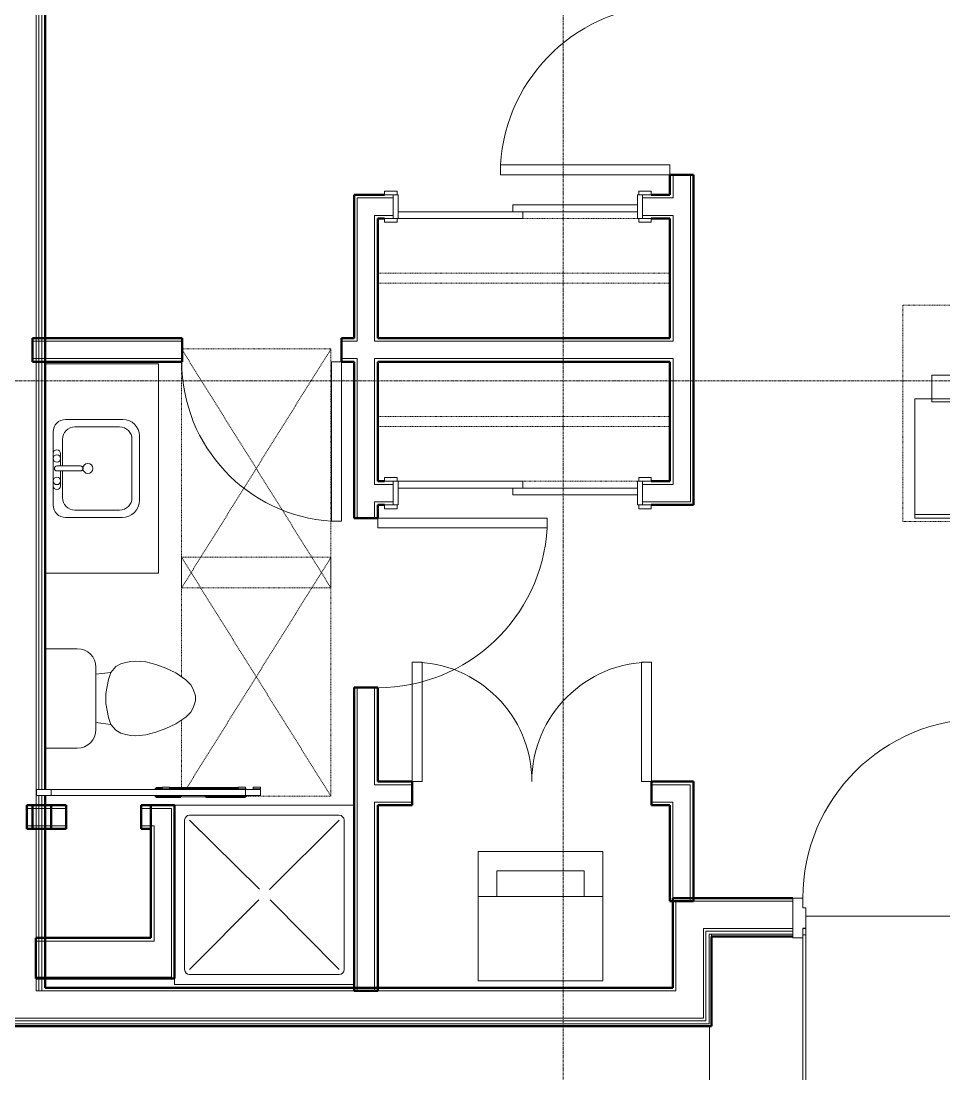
# Model space of a CAD drawing. Header units: inches. Extents: x -4217 to -1814, y 9706 to 12425.
# Drawn here: x -2936.1 to -2750.9, y 11708 to 11919.4 of the extents above; entities that cross this region are included whole.
import ezdxf

# ---------------------------------------------------------------- set-up
doc = ezdxf.new("R2010")
doc.units = ezdxf.units.IN
doc.header["$MEASUREMENT"] = 0
doc.linetypes.add('Dash', pattern=[0.25, 0.125, -0.125])
doc.linetypes.add('Grid Line 1_2_', pattern=[0.875, 0.5, -0.125, 0.125, -0.125])
for name, color, linetype, lineweight in [('A-DOOR-1', 250, 'Continuous', 9), ('A-DOOR-2', 90, 'Continuous', 20), ('A-DOOR-4', 50, 'Continuous', 13), ('A-DOOR-5', 10, 'Continuous', 50), ('A-DOOR-7', 31, 'Continuous', 9), ('A-DOOR-FRAM', 31, 'Continuous', 20), ('A-DOOR-FRAM-1', 90, 'Continuous', 20), ('A-FLOR', 192, 'Continuous', 13), ('A-FLOR-1', 50, 'Continuous', 13), ('A-GENM-HDLN-1', 250, 'Dash', 9), ('A-WALL', 113, 'Continuous', 13), ('A-WALL-3', 10, 'Continuous', 50), ('A-WALL-4', 50, 'Continuous', 13), ('I-WALL-3', 2, 'Continuous', 50), ('P-SANR-FIXT-2', 250, 'Continuous', 9), ('Q-CASE-3', 250, 'Continuous', 9), ('Q-CASE-HDLN-1', 250, 'Dash', 9), ('S-GRID-1', 1, 'Grid Line 1_2_', 9)]:
    doc.layers.add(name, color=color, linetype=linetype, lineweight=lineweight)

msp = doc.modelspace()

# ---------------------------------------------------------------- linework, layer by layer
at = {"layer": 'A-DOOR-1'}
for p, q in [((-2863.13624, 11885.2894), (-2860.63624, 11885.2894)), ((-2863.13624, 11884.5394), (-2863.13624, 11885.2894)), ((-2860.63624, 11884.5394), (-2863.13624, 11884.5394)), ((-2860.63624, 11885.2894), (-2860.63624, 11884.5394)), ((-2812.13624, 11885.2894), (-2809.63624, 11885.2894)), ((-2812.13624, 11884.5394), (-2812.13624, 11885.2894)), ((-2809.63624, 11884.5394), (-2812.13624, 11884.5394)), ((-2809.63624, 11885.2894), (-2809.63624, 11884.5394)), ((-2863.13624, 11879.7894), (-2860.63624, 11879.7894)), ((-2863.13624, 11879.0394), (-2863.13624, 11879.7894)), ((-2860.63624, 11879.0394), (-2863.13624, 11879.0394)), ((-2860.63624, 11879.7894), (-2860.63624, 11879.0394)), ((-2812.13624, 11879.7894), (-2809.63624, 11879.7894)), ((-2812.13624, 11879.0394), (-2812.13624, 11879.7894)), ((-2809.63624, 11879.0394), (-2812.13624, 11879.0394)), ((-2809.63624, 11879.7894), (-2809.63624, 11879.0394)), ((-2860.63624, 11827.7894), (-2863.13624, 11827.7894)), ((-2863.13624, 11827.7894), (-2863.13624, 11827.0394)), ((-2860.63624, 11827.0394), (-2860.63624, 11827.7894)), ((-2809.63624, 11827.7894), (-2812.13624, 11827.7894)), ((-2812.13624, 11827.7894), (-2812.13624, 11827.0394)), ((-2809.63624, 11827.0394), (-2809.63624, 11827.7894)), ((-2863.13624, 11827.0394), (-2860.63624, 11827.0394)), ((-2812.13624, 11827.0394), (-2809.63624, 11827.0394)), ((-2860.63624, 11822.2894), (-2863.13624, 11822.2894)), ((-2863.13624, 11822.2894), (-2863.13624, 11821.5394)), ((-2863.13624, 11821.5394), (-2860.63624, 11821.5394)), ((-2860.63624, 11821.5394), (-2860.63624, 11822.2894)), ((-2809.63624, 11822.2894), (-2812.13624, 11822.2894)), ((-2812.13624, 11822.2894), (-2812.13624, 11821.5394)), ((-2812.13624, 11821.5394), (-2809.63624, 11821.5394)), ((-2809.63624, 11821.5394), (-2809.63624, 11822.2894))]:
    msp.add_line(p, q, dxfattribs=at)
for centre, radius, start, end in [((-2805.87374, 11888.5394), 34.06659, 90, 176.634313), ((-2871.77374, 11851.0394), 32.06659, 180, 266.4241295), ((-2864.51285, 11819.6644), 34.06659, 270, 356.634313), ((-2857.58079, 11766.7394), 24, 0, 90), ((-2809.58079, 11766.7394), 24, 90, 180)]:
    msp.add_arc(centre, radius, start, end, dxfattribs=at)
at = {"layer": 'A-DOOR-2'}
for p, q in [((-2805.87374, 11890.5394), (-2839.88157, 11890.5394)), ((-2839.88157, 11888.5394), (-2839.88157, 11890.5394)), ((-2805.87374, 11888.5394), (-2839.88157, 11888.5394)), ((-2805.87374, 11888.5394), (-2805.87374, 11890.5394)), ((-2837.38624, 11882.5394), (-2812.38624, 11882.5394)), ((-2837.38624, 11881.1644), (-2837.38624, 11882.5394)), ((-2812.38624, 11882.5394), (-2812.38624, 11881.1644)), ((-2860.38624, 11881.1644), (-2835.38624, 11881.1644)), ((-2860.38624, 11879.7894), (-2860.38624, 11881.1644)), ((-2812.38624, 11881.1644), (-2837.38624, 11881.1644)), ((-2835.38624, 11881.1644), (-2835.38624, 11879.7894)), ((-2835.38624, 11879.7894), (-2860.38624, 11879.7894)), ((-2873.77374, 11851.0394), (-2873.77374, 11819.03523)), ((-2871.77374, 11851.0394), (-2873.77374, 11851.0394)), ((-2871.77374, 11851.0394), (-2871.77374, 11819.03523)), ((-2835.38624, 11827.0394), (-2860.38624, 11827.0394)), ((-2860.38624, 11827.0394), (-2860.38624, 11825.6644)), ((-2860.38624, 11825.6644), (-2835.38624, 11825.6644)), ((-2812.38624, 11825.6644), (-2837.38624, 11825.6644)), ((-2837.38624, 11825.6644), (-2837.38624, 11824.2894)), ((-2835.38624, 11825.6644), (-2835.38624, 11827.0394)), ((-2812.38624, 11824.2894), (-2812.38624, 11825.6644)), ((-2837.38624, 11824.2894), (-2812.38624, 11824.2894)), ((-2871.77374, 11819.03523), (-2873.77374, 11819.03523)), ((-2864.51285, 11819.6644), (-2830.50501, 11819.6644)), ((-2864.51285, 11819.6644), (-2864.51285, 11817.6644)), ((-2830.50501, 11819.6644), (-2830.50501, 11817.6644)), ((-2864.51285, 11817.6644), (-2830.50501, 11817.6644)), ((-2857.58079, 11766.7394), (-2857.58079, 11790.7394)), ((-2857.58079, 11790.7394), (-2855.58079, 11790.7394)), ((-2855.58079, 11790.7394), (-2855.58079, 11766.7394)), ((-2809.58079, 11790.7394), (-2811.58079, 11790.7394)), ((-2811.58079, 11790.7394), (-2811.58079, 11766.7394)), ((-2809.58079, 11766.7394), (-2809.58079, 11790.7394)), ((-2855.58079, 11766.7394), (-2857.58079, 11766.7394)), ((-2811.58079, 11766.7394), (-2809.58079, 11766.7394))]:
    msp.add_line(p, q, dxfattribs=at)
at = {"layer": 'A-DOOR-4'}
for p, q in [((-2888.01285, 11765.18732), (-2933.01285, 11765.18732)), ((-2933.01285, 11764.56232), (-2933.01285, 11765.18732)), ((-2933.01285, 11763.93732), (-2933.01285, 11764.56232)), ((-2933.01285, 11763.93732), (-2888.01285, 11763.93732)), ((-2891.01285, 11765.18732), (-2930.01285, 11765.18732)), ((-2930.01285, 11764.56232), (-2930.01285, 11765.18732)), ((-2930.01285, 11763.93732), (-2930.01285, 11764.56232)), ((-2930.01285, 11763.93732), (-2891.01285, 11763.93732)), ((-2907.77887, 11765.6144), (-2906.27887, 11765.6144)), ((-2907.77887, 11765.2888), (-2907.77887, 11765.6144)), ((-2907.77887, 11765.6144), (-2906.27887, 11765.6144)), ((-2907.77887, 11765.2888), (-2907.77887, 11765.6144)), ((-2907.77887, 11765.2888), (-2906.27887, 11765.2888)), ((-2907.77887, 11765.2888), (-2906.27887, 11765.2888)), ((-2906.27887, 11765.6144), (-2906.27887, 11765.2888)), ((-2906.27887, 11765.6144), (-2906.27887, 11765.2888)), ((-2892.51285, 11765.6144), (-2891.01285, 11765.6144)), ((-2892.51285, 11765.6144), (-2892.51285, 11765.2888)), ((-2892.51285, 11765.2888), (-2891.01285, 11765.2888)), ((-2891.01285, 11765.2888), (-2891.01285, 11765.6144)), ((-2891.01285, 11765.18732), (-2891.01285, 11764.56232)), ((-2891.01285, 11764.56232), (-2891.01285, 11763.93732)), ((-2889.51285, 11765.6144), (-2888.01285, 11765.6144)), ((-2889.51285, 11765.6144), (-2889.51285, 11765.2888)), ((-2889.51285, 11765.2888), (-2888.01285, 11765.2888)), ((-2888.01285, 11765.2888), (-2888.01285, 11765.6144)), ((-2888.01285, 11765.18732), (-2888.01285, 11764.56232)), ((-2888.01285, 11764.56232), (-2888.01285, 11763.93732)), ((-2899.01285, 11763.68732), (-2904.01285, 11763.68732)), ((-2899.01285, 11763.68732), (-2904.01285, 11763.68732))]:
    msp.add_line(p, q, dxfattribs=at)
at = {"layer": 'A-DOOR-5'}
for p, q in [((-2909.01285, 11765.43732), (-2909.01285, 11765.18732)), ((-2907.77887, 11765.43732), (-2909.01285, 11765.43732)), ((-2909.01285, 11765.43732), (-2909.01285, 11765.18732)), ((-2907.77887, 11765.43732), (-2909.01285, 11765.43732)), ((-2909.01285, 11763.93732), (-2909.01285, 11763.68732)), ((-2909.01285, 11763.93732), (-2909.01285, 11763.68732)), ((-2894.01285, 11765.43732), (-2906.27887, 11765.43732)), ((-2892.51285, 11765.43732), (-2906.27887, 11765.43732)), ((-2904.01285, 11763.68732), (-2904.01285, 11763.94442)), ((-2904.01285, 11763.68732), (-2904.01285, 11763.94442)), ((-2899.01285, 11763.94169), (-2899.01285, 11763.68732)), ((-2896.01285, 11763.94005), (-2896.01285, 11763.68732)), ((-2894.01285, 11765.18732), (-2894.01285, 11765.43732)), ((-2894.01285, 11763.68732), (-2894.01285, 11763.93896)), ((-2891.01285, 11765.18732), (-2891.01285, 11765.2888)), ((-2891.01285, 11763.68732), (-2891.01285, 11763.93732)), ((-2909.01285, 11763.68732), (-2904.01285, 11763.68732)), ((-2909.01285, 11763.68732), (-2904.01285, 11763.68732)), ((-2899.01285, 11763.68732), (-2894.01285, 11763.68732)), ((-2896.01285, 11763.68732), (-2891.01285, 11763.68732))]:
    msp.add_line(p, q, dxfattribs=at)
at = {"layer": 'A-DOOR-7'}
msp.add_arc((-2743.19874, 11743.3644), 36, 90, 180, dxfattribs=at)
at = {"layer": 'A-DOOR-FRAM'}
for p, q in [((-2779.19874, 11743.3644), (-2781.19874, 11743.3644)), ((-2781.19874, 11743.3644), (-2781.19874, 11735.3644)), ((-2779.19874, 11741.4269), (-2779.19874, 11743.3644)), ((-2778.57374, 11741.4269), (-2779.19874, 11741.4269)), ((-2778.57374, 11737.3019), (-2778.57374, 11741.4269)), ((-2779.19874, 11735.3644), (-2779.19874, 11737.3019)), ((-2779.19874, 11737.3019), (-2778.57374, 11737.3019)), ((-2781.19874, 11735.3644), (-2779.19874, 11735.3644))]:
    msp.add_line(p, q, dxfattribs=at)
at = {"layer": 'A-DOOR-FRAM-1'}
for p, q in [((-2861.38624, 11884.5394), (-2860.38624, 11884.5394)), ((-2861.38624, 11879.7894), (-2861.38624, 11884.5394)), ((-2860.38624, 11884.5394), (-2860.38624, 11879.7894)), ((-2812.38624, 11884.5394), (-2811.38624, 11884.5394)), ((-2812.38624, 11879.7894), (-2812.38624, 11884.5394)), ((-2811.38624, 11884.5394), (-2811.38624, 11879.7894)), ((-2860.38624, 11879.7894), (-2861.38624, 11879.7894)), ((-2811.38624, 11879.7894), (-2812.38624, 11879.7894)), ((-2860.38624, 11827.0394), (-2861.38624, 11827.0394)), ((-2861.38624, 11827.0394), (-2861.38624, 11822.2894)), ((-2860.38624, 11822.2894), (-2860.38624, 11827.0394)), ((-2812.38624, 11827.0394), (-2812.38624, 11822.2894)), ((-2811.38624, 11827.0394), (-2812.38624, 11827.0394)), ((-2811.38624, 11822.2894), (-2811.38624, 11827.0394)), ((-2861.38624, 11822.2894), (-2860.38624, 11822.2894)), ((-2812.38624, 11822.2894), (-2811.38624, 11822.2894))]:
    msp.add_line(p, q, dxfattribs=at)
at = {"layer": 'A-FLOR'}
for p, q in [((-2743.82374, 11739.7394), (-2778.57374, 11739.7394)), ((-2778.57374, 11737.3019), (-2778.57374, 11673.3894)), ((-2779.19874, 11673.3894), (-2779.19874, 11735.3644)), ((-2797.89874, 11717.6144), (-2797.89874, 11673.3894))]:
    msp.add_line(p, q, dxfattribs=at)
at = {"layer": 'A-FLOR-1'}
for p, q in [((-2779.19874, 11737.2394), (-2778.57374, 11737.2394)), ((-2778.57374, 11735.9894), (-2779.19874, 11735.9894))]:
    msp.add_line(p, q, dxfattribs=at)
at = {"layer": 'A-GENM-HDLN-1'}
for p, q in [((-2873.88785, 11853.6144), (-2903.88785, 11805.6144)), ((-2903.77374, 11853.6144), (-2873.88785, 11853.6144)), ((-2903.77374, 11853.43182), (-2873.88785, 11805.6144)), ((-2873.88785, 11853.6144), (-2873.88785, 11805.6144)), ((-2903.88785, 11805.6144), (-2903.88785, 11851.04177)), ((-2903.88785, 11811.7894), (-2873.88785, 11763.7894)), ((-2903.88785, 11787.76004), (-2903.88785, 11811.7894)), ((-2903.88785, 11811.7894), (-2873.88785, 11811.7894)), ((-2873.88785, 11811.7894), (-2902.85789, 11765.43732)), ((-2873.88785, 11811.7894), (-2873.88785, 11763.7894)), ((-2873.88785, 11805.6144), (-2903.88785, 11805.6144)), ((-2903.88785, 11765.43732), (-2903.88785, 11779.11461)), ((-2873.88785, 11763.7894), (-2891.01285, 11763.7894))]:
    msp.add_line(p, q, dxfattribs=at)
at = {"layer": 'A-WALL'}
for p, q in [((-2933.02374, 11724.7394), (-2933.02374, 12110.3394)), ((-2932.52374, 11765.18709), (-2932.52374, 12110.3394)), ((-2931.89874, 11765.18679), (-2931.89874, 12110.3394)), ((-2932.52374, 11724.7394), (-2932.52374, 11763.93732)), ((-2931.89874, 11724.7394), (-2931.89874, 11763.93732)), ((-2781.19874, 11742.7394), (-2804.64874, 11742.7394)), ((-2804.64874, 11724.7394), (-2804.64874, 11742.7394)), ((-2781.19874, 11737.2394), (-2799.14874, 11737.2394)), ((-2799.14874, 11719.2394), (-2799.14874, 11737.2394)), ((-2781.19874, 11736.7394), (-2798.64874, 11736.7394)), ((-2798.64874, 11718.7394), (-2798.64874, 11736.7394)), ((-2781.19874, 11736.1144), (-2798.02374, 11736.1144)), ((-2798.02374, 11718.1144), (-2798.02374, 11736.1144)), ((-2797.52374, 11736.1144), (-2797.52374, 11735.6144)), ((-2933.02374, 11724.7394), (-2804.64874, 11724.7394)), ((-3072.99874, 11718.1144), (-2798.02374, 11718.1144)), ((-3072.37374, 11718.7394), (-2798.64874, 11718.7394)), ((-3071.87374, 11719.2394), (-2799.14874, 11719.2394))]:
    msp.add_line(p, q, dxfattribs=at)
at = {"layer": 'A-WALL-3'}
for p, q in [((-2805.87374, 11888.5394), (-2805.87374, 11884.5394)), ((-2801.12374, 11888.5394), (-2805.87374, 11888.5394)), ((-2801.12374, 11827.0394), (-2801.12374, 11888.5394)), ((-2868.63785, 11884.5394), (-2869.26285, 11884.5394)), ((-2869.26285, 11884.5394), (-2869.26285, 11855.7894)), ((-2864.51285, 11884.5394), (-2868.63785, 11884.5394)), ((-2863.13624, 11884.5394), (-2864.51285, 11884.5394)), ((-2805.87374, 11884.5394), (-2809.63624, 11884.5394)), ((-2864.51285, 11855.7894), (-2864.51285, 11879.7894)), ((-2864.51285, 11879.7894), (-2863.13624, 11879.7894)), ((-2809.63624, 11879.7894), (-2805.87374, 11879.7894)), ((-2805.87374, 11879.7894), (-2805.87374, 11855.7894)), ((-2903.77374, 11855.7894), (-2933.77374, 11855.7894)), ((-2933.77374, 11855.7894), (-2933.77374, 11851.0394)), ((-2903.77374, 11851.0394), (-2903.77374, 11855.7894)), ((-2869.26285, 11855.7894), (-2871.77374, 11855.7894)), ((-2871.77374, 11855.7894), (-2871.77374, 11851.0394)), ((-2805.87374, 11855.7894), (-2864.51285, 11855.7894)), ((-2933.77374, 11851.0394), (-2903.77374, 11851.0394)), ((-2871.77374, 11851.0394), (-2869.26285, 11851.0394)), ((-2869.26285, 11851.0394), (-2869.26285, 11819.6644)), ((-2864.51285, 11827.0394), (-2864.51285, 11851.0394)), ((-2864.51285, 11851.0394), (-2805.87374, 11851.0394)), ((-2805.87374, 11851.0394), (-2805.87374, 11827.0394)), ((-2863.13624, 11827.0394), (-2864.51285, 11827.0394)), ((-2805.87374, 11827.0394), (-2809.63624, 11827.0394)), ((-2801.12374, 11822.9144), (-2801.12374, 11827.0394)), ((-2864.51285, 11822.2894), (-2863.13624, 11822.2894)), ((-2864.51285, 11819.6644), (-2864.51285, 11822.2894)), ((-2809.63624, 11822.2894), (-2801.12374, 11822.2894)), ((-2801.12374, 11822.2894), (-2801.12374, 11822.9144)), ((-2869.26285, 11819.6644), (-2864.51285, 11819.6644)), ((-2864.51285, 11785.6644), (-2869.26285, 11785.6644)), ((-2869.26285, 11785.6644), (-2869.26285, 11724.7394)), ((-2864.51285, 11766.7394), (-2864.51285, 11785.6644)), ((-2857.58079, 11766.7394), (-2864.51285, 11766.7394)), ((-2857.58079, 11761.9894), (-2857.58079, 11766.7394)), ((-2801.14874, 11766.7394), (-2809.58079, 11766.7394)), ((-2809.58079, 11766.7394), (-2809.58079, 11761.9894)), ((-2801.14874, 11766.1144), (-2801.14874, 11766.7394)), ((-2801.14874, 11761.9894), (-2801.14874, 11766.1144)), ((-2927.01285, 11761.9894), (-2934.89874, 11761.9894)), ((-2934.89874, 11761.9894), (-2934.89874, 11757.2394)), ((-2930.01285, 11761.9894), (-2933.77374, 11761.9894)), ((-2933.77374, 11761.9894), (-2933.77374, 11757.2394)), ((-2930.01285, 11757.2394), (-2930.01285, 11761.9894)), ((-2927.01285, 11757.2394), (-2927.01285, 11761.9894)), ((-2910.01285, 11761.9894), (-2912.01285, 11761.9894)), ((-2912.01285, 11761.9894), (-2912.01285, 11757.2394)), ((-2905.26285, 11761.9894), (-2912.01285, 11761.9894)), ((-2912.01285, 11761.9894), (-2912.01285, 11757.2394)), ((-2910.01285, 11757.2394), (-2910.01285, 11761.9894)), ((-2905.26285, 11761.3644), (-2905.26285, 11761.9894)), ((-2864.51285, 11761.9894), (-2857.58079, 11761.9894)), ((-2864.51285, 11724.7394), (-2864.51285, 11761.9894)), ((-2809.58079, 11761.9894), (-2805.89874, 11761.9894)), ((-2805.89874, 11761.9894), (-2805.89874, 11742.73924)), ((-2801.14874, 11742.73924), (-2801.14874, 11761.9894)), ((-2905.26285, 11757.2394), (-2905.26285, 11761.3644)), ((-2934.89874, 11757.2394), (-2927.01285, 11757.2394)), ((-2933.77374, 11757.2394), (-2930.01285, 11757.2394)), ((-2912.01285, 11757.2394), (-2910.01285, 11757.2394)), ((-2912.01285, 11757.2394), (-2910.01285, 11757.2394)), ((-2910.01285, 11757.2394), (-2910.01285, 11735.3644)), ((-2905.26285, 11727.2394), (-2905.26285, 11757.2394)), ((-2805.89874, 11742.73924), (-2801.14874, 11742.73924)), ((-2910.01285, 11735.3644), (-2933.14874, 11735.3644)), ((-2933.14874, 11735.3644), (-2933.14874, 11727.2394)), ((-2933.14874, 11727.2394), (-2910.01285, 11727.2394)), ((-2910.01285, 11727.2394), (-2905.88785, 11727.2394)), ((-2905.88785, 11727.2394), (-2905.26285, 11727.2394)), ((-2869.26285, 11724.7394), (-2864.51285, 11724.7394))]:
    msp.add_line(p, q, dxfattribs=at)
at = {"layer": 'A-WALL-4'}
for p, q in [((-2805.24874, 11883.9144), (-2805.24874, 11888.5394)), ((-2801.74874, 11827.0394), (-2801.74874, 11888.5394)), ((-2868.63785, 11883.9144), (-2868.63785, 11855.1644)), ((-2868.63785, 11883.9144), (-2865.13785, 11883.9144)), ((-2865.13785, 11883.9144), (-2864.51285, 11883.9144)), ((-2864.51285, 11883.9144), (-2861.38624, 11883.9144)), ((-2811.38624, 11883.9144), (-2805.87374, 11883.9144)), ((-2805.24874, 11883.9144), (-2805.87374, 11883.9144)), ((-2865.13785, 11880.4144), (-2865.13785, 11855.1644)), ((-2865.13785, 11880.4144), (-2864.51285, 11880.4144)), ((-2864.51285, 11880.4144), (-2861.38624, 11880.4144)), ((-2811.38624, 11880.4144), (-2805.87374, 11880.4144)), ((-2805.24874, 11880.4144), (-2805.87374, 11880.4144)), ((-2805.24874, 11855.1644), (-2805.24874, 11880.4144)), ((-2933.77374, 11855.1644), (-2903.77374, 11855.1644)), ((-2871.77374, 11855.1644), (-2869.26285, 11855.1644)), ((-2869.26285, 11855.1644), (-2868.63785, 11855.1644)), ((-2868.63785, 11855.1644), (-2869.26285, 11855.1644)), ((-2865.13785, 11855.1644), (-2864.51285, 11855.1644)), ((-2864.51285, 11855.1644), (-2865.13785, 11855.1644)), ((-2864.51285, 11855.1644), (-2805.87374, 11855.1644)), ((-2805.24874, 11855.1644), (-2805.87374, 11855.1644)), ((-2933.77374, 11851.6644), (-2903.77374, 11851.6644)), ((-2871.77374, 11851.6644), (-2869.26285, 11851.6644)), ((-2868.63785, 11851.6644), (-2869.26285, 11851.6644)), ((-2869.26285, 11851.6644), (-2868.63785, 11851.6644)), ((-2868.63785, 11851.6644), (-2868.63785, 11819.6644)), ((-2864.51285, 11851.6644), (-2865.13785, 11851.6644)), ((-2865.13785, 11851.6644), (-2865.13785, 11826.4144)), ((-2865.13785, 11851.6644), (-2864.51285, 11851.6644)), ((-2864.51285, 11851.6644), (-2805.87374, 11851.6644)), ((-2805.87374, 11851.6644), (-2805.24874, 11851.6644)), ((-2805.24874, 11827.0394), (-2805.24874, 11851.6644)), ((-2753.29874, 11848.3644), (-2644.69874, 11848.3644)), ((-2753.29874, 11848.3644), (-2753.29874, 11842.9894)), ((-2645.07374, 11842.9894), (-2753.29874, 11842.9894)), ((-2865.13785, 11826.4144), (-2864.51285, 11826.4144)), ((-2861.38624, 11826.4144), (-2864.51285, 11826.4144)), ((-2805.24874, 11826.4144), (-2811.38624, 11826.4144)), ((-2805.24874, 11827.0394), (-2805.24874, 11826.4144)), ((-2801.74874, 11827.0394), (-2801.74874, 11826.4144)), ((-2801.74874, 11826.4144), (-2801.74874, 11822.9144)), ((-2865.13785, 11822.9144), (-2864.51285, 11822.9144)), ((-2865.13785, 11822.9144), (-2865.13785, 11819.6644)), ((-2861.38624, 11822.9144), (-2864.51285, 11822.9144)), ((-2801.74874, 11822.9144), (-2811.38624, 11822.9144)), ((-2868.63785, 11785.6644), (-2868.63785, 11724.7394)), ((-2865.13785, 11785.6644), (-2865.13785, 11766.1144)), ((-2865.13785, 11766.1144), (-2864.51285, 11766.1144)), ((-2857.58079, 11766.1144), (-2864.51285, 11766.1144)), ((-2801.77374, 11766.1144), (-2809.58079, 11766.1144)), ((-2801.77374, 11766.1144), (-2801.77374, 11762.6144)), ((-2865.13785, 11762.6144), (-2864.51285, 11762.6144)), ((-2865.13785, 11762.6144), (-2865.13785, 11724.7394)), ((-2857.58079, 11762.6144), (-2864.51285, 11762.6144)), ((-2805.27374, 11762.6144), (-2809.58079, 11762.6144)), ((-2805.27374, 11762.6144), (-2805.27374, 11761.9894)), ((-2805.27374, 11761.9894), (-2805.27374, 11742.73924)), ((-2801.77374, 11762.6144), (-2801.77374, 11761.9894)), ((-2801.77374, 11761.9894), (-2801.77374, 11742.73924)), ((-2927.01285, 11761.3644), (-2934.89874, 11761.3644)), ((-2930.01285, 11761.3644), (-2933.77374, 11761.3644)), ((-2910.01285, 11761.3644), (-2912.01285, 11761.3644)), ((-2905.88785, 11761.3644), (-2912.01285, 11761.3644)), ((-2905.88785, 11761.3644), (-2905.88785, 11757.8644)), ((-2927.01285, 11757.8644), (-2934.89874, 11757.8644)), ((-2930.01285, 11757.8644), (-2933.77374, 11757.8644)), ((-2910.01285, 11757.8644), (-2912.01285, 11757.8644)), ((-2909.38785, 11757.8644), (-2912.01285, 11757.8644)), ((-2909.38785, 11757.8644), (-2909.38785, 11757.2394)), ((-2905.88785, 11757.8644), (-2905.88785, 11757.2394)), ((-2909.38785, 11757.2394), (-2909.38785, 11734.7394)), ((-2905.88785, 11757.2394), (-2905.88785, 11727.4894)), ((-2933.14874, 11734.7394), (-2910.01285, 11734.7394)), ((-2909.38785, 11734.7394), (-2910.01285, 11734.7394)), ((-2933.14874, 11727.4894), (-2910.01285, 11727.4894)), ((-2909.38785, 11727.4894), (-2910.01285, 11727.4894)), ((-2905.88785, 11727.4894), (-2909.38785, 11727.4894)), ((-2905.88785, 11727.4894), (-2905.88785, 11727.2394)), ((-2905.88785, 11727.4894), (-2905.88785, 11727.2394))]:
    msp.add_line(p, q, dxfattribs=at)
at = {"layer": 'I-WALL-3'}
for p, q in [((-2931.27374, 11765.1865), (-2931.27374, 12110.3394)), ((-2931.27374, 11725.3644), (-2931.27374, 11763.93732)), ((-2781.19874, 11743.3644), (-2805.27374, 11743.3644)), ((-2805.27374, 11743.3644), (-2805.27374, 11725.3644)), ((-2797.52374, 11735.6144), (-2781.19874, 11735.6144)), ((-2797.52374, 11717.6144), (-2797.52374, 11735.6144)), ((-2805.27374, 11725.3644), (-2931.27374, 11725.3644)), ((-3073.49874, 11717.6144), (-2797.52374, 11717.6144))]:
    msp.add_line(p, q, dxfattribs=at)
at = {"layer": 'P-SANR-FIXT-2'}
for p, q in [((-2915.64677, 11839.45692), (-2927.14874, 11839.45692)), ((-2915.64677, 11839.45692), (-2927.14874, 11839.45692)), ((-2916.3259, 11837.95692), (-2925.27374, 11837.95692)), ((-2929.64874, 11836.95692), (-2929.64874, 11822.27188)), ((-2929.64874, 11836.95692), (-2929.64874, 11822.27188)), ((-2912.3259, 11823.27188), (-2912.3259, 11836.13605)), ((-2912.3259, 11823.27188), (-2912.3259, 11836.13605)), ((-2927.77374, 11835.45692), (-2927.77374, 11830.1144)), ((-2913.8259, 11823.77188), (-2913.8259, 11835.45692)), ((-2929.64874, 11832.6144), (-2929.64874, 11826.1144)), ((-2928.14874, 11830.1144), (-2928.14874, 11832.6144)), ((-2928.88493, 11830.1144), (-2924.14658, 11830.1144)), ((-2928.88493, 11829.1144), (-2924.14658, 11829.1144)), ((-2928.14874, 11826.1144), (-2928.14874, 11829.1144)), ((-2927.77374, 11829.1144), (-2927.77374, 11823.77188)), ((-2925.27374, 11821.27188), (-2916.3259, 11821.27188)), ((-2927.14874, 11819.77188), (-2915.8259, 11819.77188)), ((-2927.14874, 11819.77188), (-2915.8259, 11819.77188)), ((-2924.79752, 11793.41354), (-2931.27374, 11793.41354)), ((-2921.07129, 11777.18732), (-2921.07129, 11789.68732)), ((-2918.04752, 11788.6467), (-2917.04752, 11789.83845)), ((-2917.04752, 11789.83845), (-2916.04752, 11790.40522)), ((-2916.04752, 11790.40522), (-2915.04752, 11790.67317)), ((-2915.04752, 11790.67317), (-2914.04371, 11790.85017)), ((-2914.04371, 11790.85017), (-2913.04752, 11790.93732)), ((-2913.04752, 11790.93732), (-2911.05513, 11790.76301)), ((-2911.05513, 11790.76301), (-2909.04752, 11790.22507)), ((-2909.04752, 11790.22507), (-2907.04752, 11789.49713)), ((-2907.04752, 11789.49713), (-2905.04752, 11788.56452)), ((-2921.07129, 11788.29898), (-2918.04752, 11788.6467)), ((-2919.04752, 11784.43732), (-2918.54752, 11787.27296)), ((-2918.54752, 11787.27296), (-2918.04752, 11788.6467)), ((-2905.04752, 11788.56452), (-2903.04752, 11787.17709)), ((-2903.04752, 11787.17709), (-2902.04752, 11786.17709)), ((-2902.04752, 11786.17709), (-2901.54752, 11785.31106)), ((-2901.54752, 11785.31106), (-2901.04752, 11783.93732)), ((-2919.04752, 11782.43732), (-2919.04752, 11784.43732)), ((-2901.04752, 11782.93732), (-2901.54752, 11781.56358)), ((-2901.04752, 11783.93732), (-2901.04752, 11782.93732)), ((-2918.54752, 11779.60168), (-2919.04752, 11782.43732)), ((-2902.04752, 11780.69756), (-2903.04752, 11779.69756)), ((-2901.54752, 11781.56358), (-2902.04752, 11780.69756)), ((-2921.07129, 11778.57566), (-2918.04752, 11778.22794)), ((-2918.04752, 11778.22794), (-2918.54752, 11779.60168)), ((-2903.04752, 11779.69756), (-2905.04752, 11778.31013)), ((-2917.04752, 11777.03619), (-2918.04752, 11778.22794)), ((-2916.04752, 11776.46942), (-2917.04752, 11777.03619)), ((-2915.04752, 11776.20148), (-2916.04752, 11776.46942)), ((-2909.04752, 11776.64957), (-2911.05513, 11776.11163)), ((-2907.04752, 11777.37751), (-2909.04752, 11776.64957)), ((-2905.04752, 11778.31013), (-2907.04752, 11777.37751)), ((-2914.04371, 11776.02448), (-2915.04752, 11776.20148)), ((-2913.04752, 11775.93732), (-2914.04371, 11776.02448)), ((-2911.05513, 11776.11163), (-2913.04752, 11775.93732)), ((-2931.27374, 11773.4611), (-2924.79752, 11773.4611)), ((-2869.26285, 11761.9894), (-2905.26285, 11761.9894)), ((-2902.26285, 11759.9894), (-2872.26285, 11759.9894)), ((-2903.26285, 11728.9894), (-2903.26285, 11758.9894)), ((-2888.24676, 11745.12161), (-2902.26285, 11758.9894)), ((-2886.26015, 11745.10501), (-2872.26285, 11758.9894)), ((-2871.26285, 11758.9894), (-2871.26285, 11728.9894)), ((-2844.33079, 11726.7394), (-2844.33079, 11752.7394)), ((-2844.33079, 11752.7394), (-2819.33079, 11752.7394)), ((-2819.33079, 11752.7394), (-2819.33079, 11726.7394)), ((-2840.58079, 11748.83315), (-2823.08079, 11748.83315)), ((-2840.58079, 11743.64565), (-2840.58079, 11748.83315)), ((-2823.08079, 11748.83315), (-2823.08079, 11743.64565)), ((-2888.37138, 11742.97888), (-2902.26285, 11728.9894)), ((-2886.12023, 11743.01758), (-2872.26285, 11728.9894)), ((-2844.33079, 11743.64565), (-2819.33079, 11743.64565)), ((-2872.26285, 11727.9894), (-2902.26285, 11727.9894)), ((-2905.26285, 11727.2394), (-2905.26285, 11725.9894)), ((-2905.26285, 11725.9894), (-2869.26285, 11725.9894)), ((-2844.33079, 11726.7394), (-2819.33079, 11726.7394))]:
    msp.add_line(p, q, dxfattribs=at)
for centre, radius, start, end in [((-2927.14874, 11836.95692), 2.5, 90, 180), ((-2927.14874, 11836.95692), 2.5, 90, 180), ((-2925.27374, 11835.45692), 2.5, 90, 180), ((-2916.3259, 11835.45692), 2.5, 360, 90), ((-2915.64677, 11836.13605), 3.32087, 360, 90), ((-2915.64677, 11836.13605), 3.32087, 360, 90), ((-2928.89874, 11832.6144), 0.75, 360, 180), ((-2928.89874, 11831.6144), 0.75, 90, 270), ((-2928.89874, 11831.6144), 0.75, 270, 90), ((-2928.88493, 11829.6144), 0.5, 90, 270), ((-2924.14658, 11829.6144), 0.5, 270, 90), ((-2922.6814, 11829.6144), 1, 90, 270), ((-2922.6814, 11829.6144), 1, 270, 90), ((-2928.89874, 11827.1144), 0.75, 90, 270), ((-2928.89874, 11827.1144), 0.75, 270, 90), ((-2928.89874, 11826.1144), 0.75, 180, 0), ((-2925.27374, 11823.77188), 2.5, 180, 270), ((-2916.3259, 11823.77188), 2.5, 270, 360), ((-2915.8259, 11823.27188), 3.5, 270, 360), ((-2915.8259, 11823.27188), 3.5, 270, 360), ((-2927.14874, 11822.27188), 2.5, 180, 270), ((-2927.14874, 11822.27188), 2.5, 180, 270), ((-2924.79752, 11789.68732), 3.72622, 360, 90), ((-2924.79752, 11777.18732), 3.72622, 270, 360), ((-2902.26285, 11758.9894), 1, 90, 180), ((-2872.26285, 11758.9894), 1, 360, 90), ((-2902.26285, 11728.9894), 1, 180, 270), ((-2872.26285, 11728.9894), 1, 270, 360)]:
    msp.add_arc(centre, radius, start, end, dxfattribs=at)
at = {"layer": 'Q-CASE-3'}
for p, q in [((-2908.52374, 11850.6144), (-2931.27374, 11850.6144)), ((-2908.52374, 11808.6144), (-2908.52374, 11850.6144)), ((-2756.69874, 11820.3644), (-2756.69874, 11843.6144)), ((-2756.69874, 11843.6144), (-2738.69874, 11843.6144)), ((-2756.69874, 11820.3644), (-2756.69874, 11819.6144)), ((-2738.69874, 11820.3644), (-2756.69874, 11820.3644)), ((-2756.69874, 11819.6144), (-2738.69874, 11819.6144)), ((-2931.27374, 11808.6144), (-2908.52374, 11808.6144))]:
    msp.add_line(p, q, dxfattribs=at)
at = {"layer": 'Q-CASE-HDLN-1'}
for p, q in [((-2864.51285, 11879.7894), (-2864.51285, 11855.7894)), ((-2863.13624, 11879.7894), (-2864.51285, 11879.7894)), ((-2812.38624, 11879.7894), (-2835.38624, 11879.7894)), ((-2805.87374, 11879.7894), (-2809.63624, 11879.7894)), ((-2805.87374, 11855.7894), (-2805.87374, 11879.7894)), ((-2805.87374, 11868.7894), (-2864.51285, 11868.7894)), ((-2805.87374, 11866.7894), (-2864.51285, 11866.7894)), ((-2759.12374, 11862.3644), (-2759.12374, 11818.9894)), ((-2644.69874, 11862.3644), (-2759.12374, 11862.3644)), ((-2864.51285, 11855.7894), (-2805.87374, 11855.7894)), ((-2864.51285, 11851.0394), (-2864.51285, 11827.0394)), ((-2805.87374, 11851.0394), (-2864.51285, 11851.0394)), ((-2805.87374, 11827.0394), (-2805.87374, 11851.0394)), ((-2805.87374, 11840.0394), (-2864.51285, 11840.0394)), ((-2805.87374, 11838.0394), (-2864.51285, 11838.0394)), ((-2864.51285, 11827.0394), (-2863.13624, 11827.0394)), ((-2835.38624, 11827.0394), (-2812.38624, 11827.0394)), ((-2809.63624, 11827.0394), (-2805.87374, 11827.0394)), ((-2759.12374, 11818.9894), (-2645.07374, 11818.9894))]:
    msp.add_line(p, q, dxfattribs=at)
at = {"layer": 'S-GRID-1'}
for p, q in [((-2827.32374, 9836.17969), (-2827.32374, 12376.79045)), ((-1814.20638, 11847.1894), (-4168.71446, 11847.1894))]:
    msp.add_line(p, q, dxfattribs=at)

doc.saveas('drawing.dxf')
